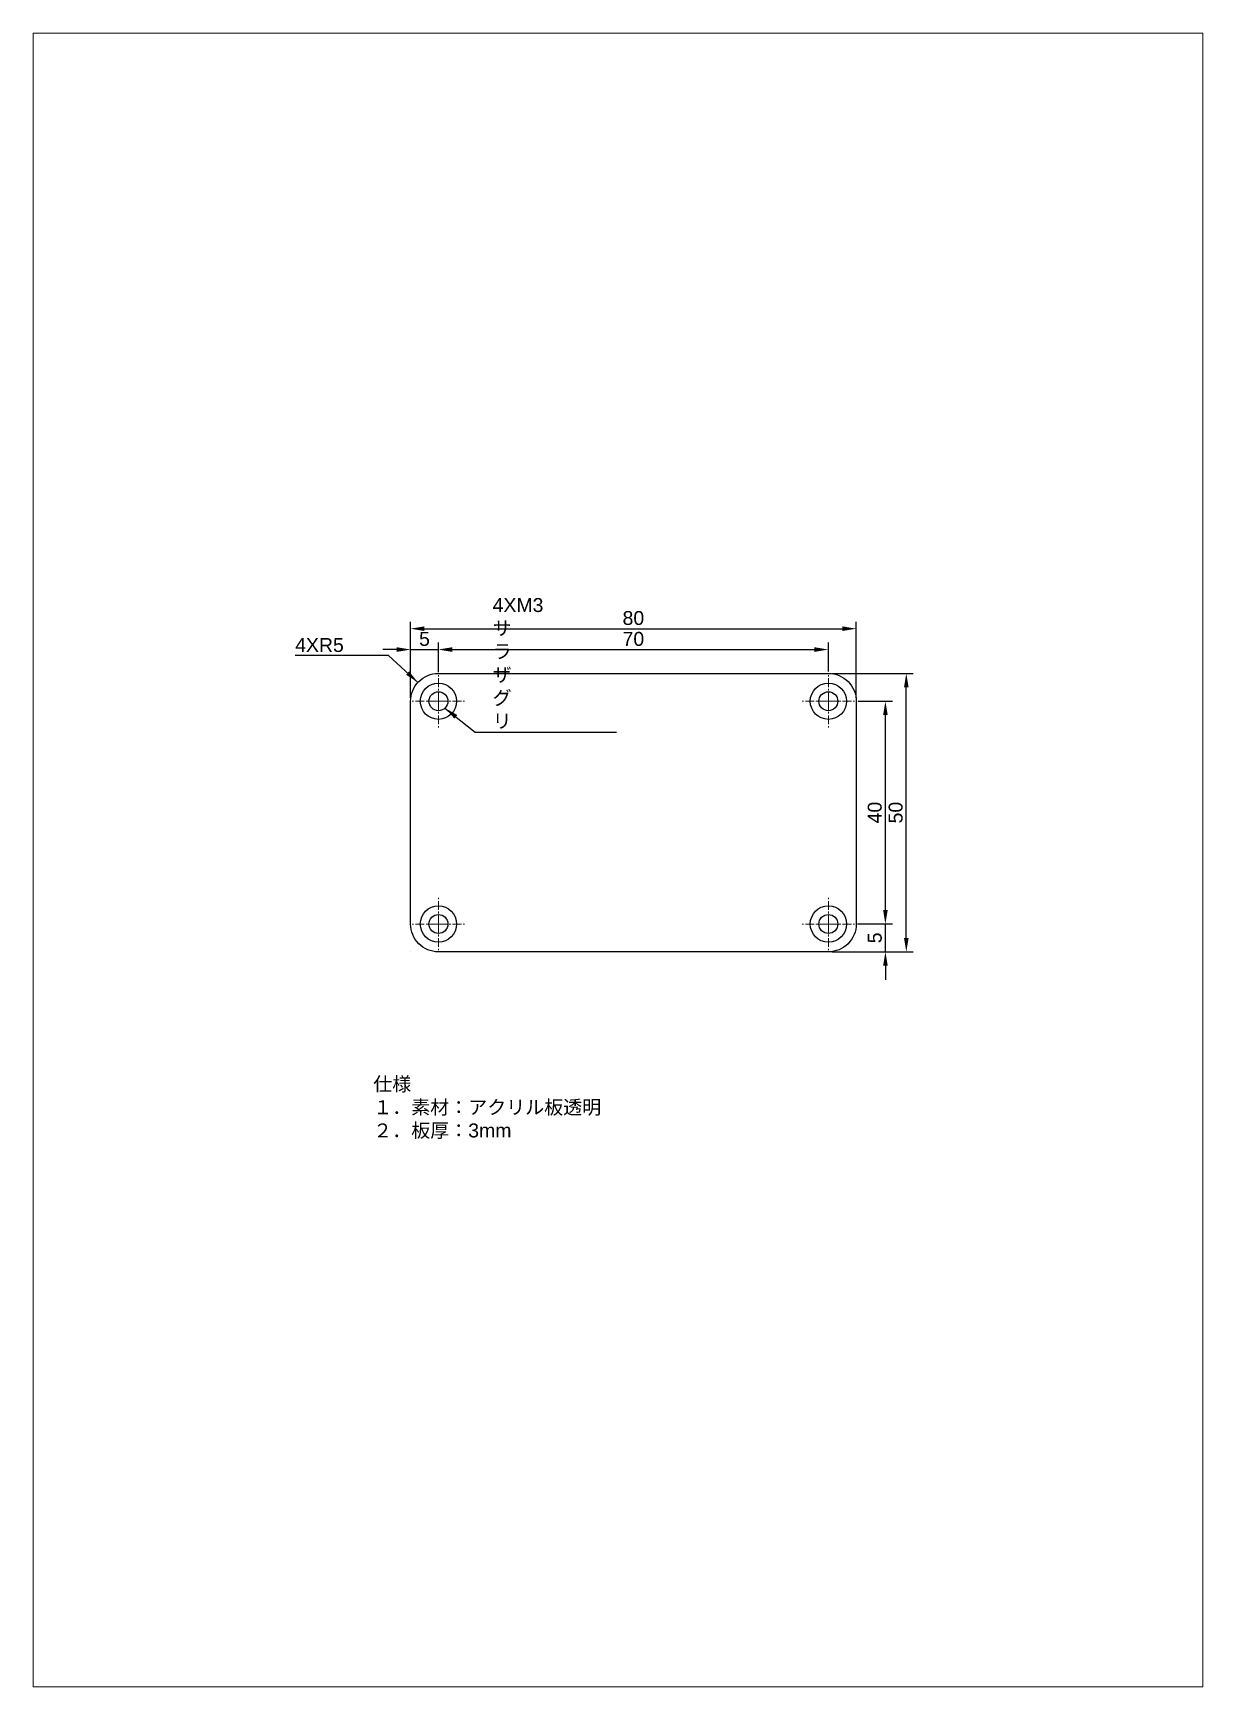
# Model space of a CAD drawing. Header units: millimetres. Extents: x 0 to 210, y 0 to 297.
import ezdxf

# ---------------------------------------------------------------- set-up
doc = ezdxf.new("R2010")
doc.units = ezdxf.units.MM
doc.linetypes.add('CENTER', pattern=[50.8, 31.75, -6.35, 6.35, -6.35])
for name, color, linetype, lineweight in [('中心線', 1, 'CENTER', 15), ('図面枠', 2, 'Continuous', 15), ('寸法線', 4, 'Continuous', 15)]:
    doc.layers.add(name, color=color, linetype=linetype, lineweight=lineweight)
doc.layers.add('外形線', color=7, linetype='Continuous')
doc.styles.get("Standard").update_dxf_attribs({"font": 'arial.ttf'})
doc.dimstyles.new('ISO-25', dxfattribs={"dimtxt": 2.5, "dimasz": 2.5, "dimexe": 1.25, "dimexo": 0.625, "dimtad": 1, "dimtxsty": 'Standard', "dimcen": 2.5, "dimadec": 0, "dimazin": 0, "dimtfac": 1, "dimtmove": 0, "dimatfit": 3, "dimfxl": 1, "dimarcsym": 0})

# ---------------------------------------------------------------- blocks, each defined once
blk = doc.blocks.new('*D29')
at = {"layer": 'Defpoints', "color": 0}
for p in [(147.36, 137.01), (153, 137.01), (142.76, 132.01)]:
    blk.add_point(p, dxfattribs=at)
at = {"layer": '寸法線', "color": 0, "lineweight": -2, "ltscale": 0.05}
for p, q in [((153, 139.51), (153, 142.01)), ((147.99, 137.01), (154.25, 137.01)), ((153, 132.01), (153, 137.01)), ((143.39, 132.01), (154.25, 132.01)), ((153, 129.51), (153, 127.01))]:
    blk.add_line(p, q, dxfattribs=at)
at = {"layer": '寸法線', "color": 0}
for points in [[(152.59, 139.51), (153.42, 139.51), (153, 137.01)], [(153.42, 129.51), (152.59, 129.51), (153, 132.01)]]:
    blk.add_solid(points, dxfattribs=at)
at = {"layer": '寸法線', "color": 0, "ltscale": 0.05, "insert": (151.11, 134.51), "char_height": 2.5, "attachment_point": 5, "rotation": 90}
blk.add_mtext('5', dxfattribs=at)
blk = doc.blocks.new('*D30')
at = {"layer": 'Defpoints', "color": 0}
for p in [(147.46, 177.01), (153, 177.01), (147.46, 137.01)]:
    blk.add_point(p, dxfattribs=at)
at = {"layer": '寸法線', "color": 0, "lineweight": -2, "ltscale": 0.05}
for p, q in [((148.09, 177.01), (154.25, 177.01)), ((153, 139.51), (153, 174.51)), ((148.09, 137.01), (154.25, 137.01))]:
    blk.add_line(p, q, dxfattribs=at)
at = {"layer": '寸法線', "color": 0}
for points in [[(153.42, 174.51), (152.59, 174.51), (153, 177.01)], [(152.59, 139.51), (153.42, 139.51), (153, 137.01)]]:
    blk.add_solid(points, dxfattribs=at)
at = {"layer": '寸法線', "color": 0, "ltscale": 0.05, "insert": (151.1, 157.01), "char_height": 2.5, "attachment_point": 5, "rotation": 90}
blk.add_mtext('40', dxfattribs=at)
blk = doc.blocks.new('*D31')
at = {"layer": 'Defpoints', "color": 0}
for p in [(72.76, 186.29), (72.76, 181.61), (67.76, 177.01)]:
    blk.add_point(p, dxfattribs=at)
at = {"layer": '寸法線', "color": 0, "lineweight": -2, "ltscale": 0.05}
for p, q in [((67.76, 177.63), (67.76, 187.54)), ((72.76, 182.23), (72.76, 187.54)), ((65.26, 186.29), (62.76, 186.29)), ((67.76, 186.29), (72.76, 186.29)), ((75.26, 186.29), (77.76, 186.29))]:
    blk.add_line(p, q, dxfattribs=at)
at = {"layer": '寸法線', "color": 0}
for points in [[(65.26, 185.87), (65.26, 186.71), (67.76, 186.29)], [(75.26, 186.71), (75.26, 185.87), (72.76, 186.29)]]:
    blk.add_solid(points, dxfattribs=at)
at = {"layer": '寸法線', "color": 0, "ltscale": 0.05, "insert": (70.26, 188.19), "char_height": 2.5, "attachment_point": 5}
blk.add_mtext('5', dxfattribs=at)
blk = doc.blocks.new('*D32')
at = {"layer": 'Defpoints', "color": 0}
for p in [(142.76, 186.29), (72.76, 181.71), (142.76, 181.71)]:
    blk.add_point(p, dxfattribs=at)
at = {"layer": '寸法線', "color": 0, "lineweight": -2, "ltscale": 0.05}
for p, q in [((72.76, 182.33), (72.76, 187.54)), ((142.76, 182.33), (142.76, 187.54)), ((75.26, 186.29), (140.26, 186.29))]:
    blk.add_line(p, q, dxfattribs=at)
at = {"layer": '寸法線', "color": 0}
for points in [[(75.26, 186.71), (75.26, 185.87), (72.76, 186.29)], [(140.26, 185.87), (140.26, 186.71), (142.76, 186.29)]]:
    blk.add_solid(points, dxfattribs=at)
at = {"layer": '寸法線', "color": 0, "ltscale": 0.05, "insert": (107.76, 188.19), "char_height": 2.5, "attachment_point": 5}
blk.add_mtext('70', dxfattribs=at)
blk = doc.blocks.new('*D33')
at = {"layer": 'Defpoints', "color": 0}
for p in [(147.76, 190.04), (67.76, 177.01), (147.76, 177.01)]:
    blk.add_point(p, dxfattribs=at)
at = {"layer": '寸法線', "color": 0, "lineweight": -2, "ltscale": 0.05}
for p, q in [((67.76, 177.63), (67.76, 191.29)), ((147.76, 177.63), (147.76, 191.29)), ((70.26, 190.04), (145.26, 190.04))]:
    blk.add_line(p, q, dxfattribs=at)
at = {"layer": '寸法線', "color": 0}
for points in [[(70.26, 190.46), (70.26, 189.62), (67.76, 190.04)], [(145.26, 189.62), (145.26, 190.46), (147.76, 190.04)]]:
    blk.add_solid(points, dxfattribs=at)
at = {"layer": '寸法線', "color": 0, "ltscale": 0.05, "insert": (107.76, 191.94), "char_height": 2.5, "attachment_point": 5}
blk.add_mtext('80', dxfattribs=at)
blk = doc.blocks.new('*D34')
at = {"layer": 'Defpoints', "color": 0}
for p in [(142.76, 182.01), (156.75, 182.01), (142.76, 132.01)]:
    blk.add_point(p, dxfattribs=at)
at = {"layer": '寸法線', "color": 0, "lineweight": -2, "ltscale": 0.05}
for p, q in [((143.39, 182.01), (158, 182.01)), ((156.75, 134.51), (156.75, 179.51)), ((143.39, 132.01), (158, 132.01))]:
    blk.add_line(p, q, dxfattribs=at)
at = {"layer": '寸法線', "color": 0}
for points in [[(157.17, 179.51), (156.34, 179.51), (156.75, 182.01)], [(156.34, 134.51), (157.17, 134.51), (156.75, 132.01)]]:
    blk.add_solid(points, dxfattribs=at)
at = {"layer": '寸法線', "color": 0, "ltscale": 0.05, "insert": (154.85, 157.01), "char_height": 2.5, "attachment_point": 5, "rotation": 90}
blk.add_mtext('50', dxfattribs=at)

msp = doc.modelspace()

# ---------------------------------------------------------------- linework, layer by layer
at = {"color": 6}
for p, q in [((67.762, 182.006), (67.762, 182.006)), ((67.762, 132.006), (67.762, 132.006)), ((67.762, 132.006), (67.762, 132.006)), ((67.762, 132.006), (67.762, 132.006))]:
    msp.add_line(p, q, dxfattribs=at)
at = {"layer": '中心線', "ltscale": 0.05}
for p, q in [((72.762, 177.006), (72.762, 181.706)), ((142.762, 177.006), (142.762, 181.706)), ((72.762, 177.006), (68.062, 177.006)), ((72.762, 177.006), (77.462, 177.006)), ((72.762, 177.006), (72.762, 172.306)), ((142.762, 177.006), (138.062, 177.006)), ((142.762, 177.006), (147.462, 177.006)), ((142.762, 177.006), (142.762, 172.306)), ((72.762, 137.006), (72.762, 141.706)), ((142.762, 137.006), (142.762, 141.706)), ((72.762, 137.006), (68.062, 137.006)), ((72.762, 137.006), (77.462, 137.006)), ((72.762, 137.006), (72.762, 132.306)), ((142.762, 137.006), (138.062, 137.006)), ((142.762, 137.006), (147.462, 137.006)), ((142.762, 137.006), (142.762, 132.306))]:
    msp.add_line(p, q, dxfattribs=at)
at = {"layer": '図面枠'}
msp.add_lwpolyline([(0, 0), (0, 297), (210, 297), (210, 0)], close=True, dxfattribs=at)
at = {"layer": '外形線'}
msp.add_lwpolyline([(67.762, 137.006), (67.762, 177.006, -0.4142136), (72.762, 182.006), (142.762, 182.006, -0.4142136), (147.762, 177.006), (147.762, 137.006, -0.4142136), (142.762, 132.006), (72.762, 132.006, -0.4142136)], format="xyb", close=True, dxfattribs=at)
at = {"layer": '外形線', "ltscale": 0.05}
for centre in [(72.762, 177.006), (142.762, 177.006), (72.762, 137.006), (142.762, 137.006)]:
    msp.add_circle(centre, 3.25, dxfattribs=at)
at = {"layer": '外形線'}
for centre in [(72.762, 177.006), (142.762, 177.006), (72.762, 137.006), (142.762, 137.006)]:
    msp.add_circle(centre, 1.7, dxfattribs=at)

# ---------------------------------------------------------------- texts
at = {"layer": '寸法線', "ltscale": 0.05, "char_height": 2.5}
for s, insert, width, attachment_point in [('{4XM3サラザグリ}', (82.492, 172.058), 0.1, 7), ('{4XR5}', (47.042, 185.824), 0.1, 7), ('{仕様\\P１．素材：アクリル板透明\\P２．板厚：3mm}', (61.065, 109.517), 87.93954, 1)]:
    msp.add_mtext(s, dxfattribs=dict(at, insert=insert, width=width, attachment_point=attachment_point))

# ---------------------------------------------------------------- dimensions: what is measured, and where the dimension line sits
at = {"layer": '寸法線', "ltscale": 0.05}
for base, p1, p2, picture, middle in [((147.762, 190.041), (67.762, 177.006), (147.762, 177.006), '*D33', (107.762, 191.942)), ((72.762, 186.291), (67.762, 177.006), (72.762, 181.606), '*D31', (70.262, 188.187)), ((142.762, 186.291), (72.762, 181.706), (142.762, 181.706), '*D32', (107.762, 188.192))]:
    dim = msp.add_linear_dim(base=base, p1=p1, p2=p2, dimstyle='ISO-25', override={"dimcen": -3}, dxfattribs=at)
    dim.commit()
    dim.dimension.update_dxf_attribs({"geometry": picture, "text_midpoint": middle})
for base, p1, p2, picture, middle in [((156.752, 182.006), (142.762, 132.006), (142.762, 182.006), '*D34', (154.851, 157.006)), ((153.002, 177.006), (147.462, 137.006), (147.462, 177.006), '*D30', (151.101, 157.006)), ((153.002, 137.006), (142.762, 132.006), (147.362, 137.006), '*D29', (151.106, 134.506))]:
    dim = msp.add_linear_dim(base=base, p1=p1, p2=p2, angle=90, dimstyle='ISO-25', override={"dimcen": -3}, dxfattribs=at)
    dim.commit()
    dim.dimension.update_dxf_attribs({"geometry": picture, "text_midpoint": middle})

# ---------------------------------------------------------------- leaders
at = {"layer": '寸法線', "ltscale": 0.05, "annotation_type": 0, "has_hookline": 1}
for points, hookline_direction, text_width in [([(69.075, 180.383), (63.819, 185.199), (56.21, 185.199)], 1, 8.543), ([(73.94, 175.78), (79.367, 171.433), (81.867, 171.433)], 0, 22.26)]:
    msp.add_leader(points, dimstyle='ISO-25', override={"dimtad": 1, "dimcen": -3}, dxfattribs=dict(at, hookline_direction=hookline_direction, text_width=text_width))

doc.saveas('drawing.dxf')
